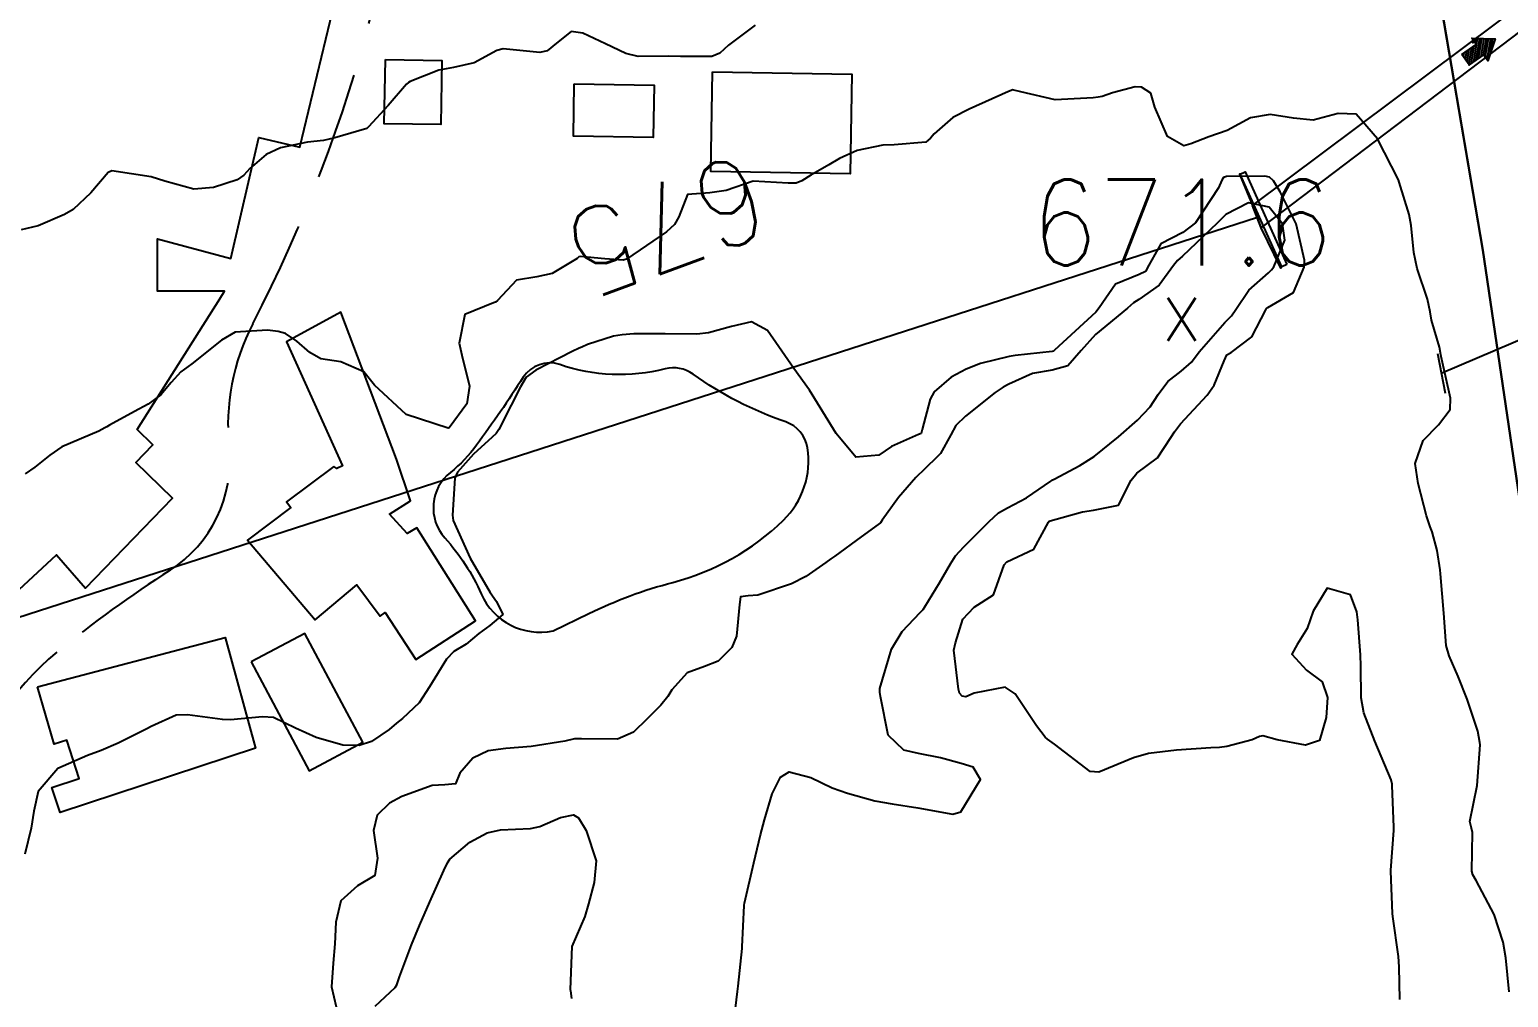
# Model space of a CAD drawing. Header units: metres. Extents: x 298520 to 308411, y 7433745 to 7450750.
# Drawn here: x 300512.4 to 300581.1, y 7444678.5 to 7444723.5 of the extents above; entities that cross this region are included whole.
import ezdxf
from ezdxf.enums import TextEntityAlignment as Align

# ---------------------------------------------------------------- set-up
doc = ezdxf.new("R2010")
doc.units = ezdxf.units.M
doc.header["$LTSCALE"] = 10
for name, pattern in [('CONTINUO', [0]), ('DASHED', [0.75, 0.5, -0.25]), ('TRACEJADO', [8.7, 8, -0.7])]:
    doc.linetypes.add(name, pattern=pattern)
doc.layers.get('0').update_dxf_attribs({"color": 45})
for name, color, linetype in [('Cotas', 45, 'Continuous'), ('Curvas de Nivel 1m', 11, 'Continuous'), ('Curvas de Nivel 5m', 15, 'Continuous'), ('Edificações', 30, 'Continuous'), ('Eixo_Estaqueamento', 45, 'CONTINUO'), ('GALERIA', 45, 'Continuous'), ('Hidrografia', 140, 'Continuous'), ('Linha Férrea', 251, 'TRACKS'), ('Pontos Cotados', 45, 'Continuous'), ('Pórtico', 62, 'Continuous'), ('TEXTO', 45, 'Continuous'), ('Vias Secundárias', 230, 'DASHED')]:
    doc.layers.add(name, color=color, linetype=linetype)
doc.styles.add('SIMPLEX', font='simplex', dxfattribs={"height": 0.2})
doc.styles.get("Standard").update_dxf_attribs({"font": 'simplex.shx'})
doc.styles.add('Style-STANDARD', font='STANDARD.shx')
doc.linetypes.add('TRACKS', pattern='A,0.15,[130,ltypeshp.shx,S=0.25,R=0,X=0,Y=0],0.15', length=0.3)

# ---------------------------------------------------------------- blocks, each defined once
blk = doc.blocks.new('ELVTXT_35')
at = {"layer": 'Pontos Cotados', "linetype": 'Continuous', "style": 'Style-STANDARD'}
for s, height, p in [('671.6', 4, (0, 4)), ('x', 3, (0, 0))]:
    blk.add_text(s, height=height, dxfattribs=at).set_placement(p, align=Align.MIDDLE_CENTER)
blk = doc.blocks.new('SIMB_PONTO')
at = {"color": 0}
blk.add_point((0, 0), dxfattribs=at)
for tag in ['desc:', 'cota:', 'pto:']:
    blk.add_attdef(tag, (0, 0), '', height=1)

msp = doc.modelspace()

# ---------------------------------------------------------------- hatches: boundary and pattern name
at = {"layer": 'TEXTO'}
msp.add_hatch(color=256, dxfattribs=at).paths.add_polyline_path([(300578.957, 7444722.351), (300579.619, 7444722.821), (300579.421, 7444723.101), (300580.498, 7444723.08), (300580.16, 7444722.057), (300579.961, 7444722.338), (300579.299, 7444721.869)])

# ---------------------------------------------------------------- linework, layer by layer
at = {"layer": 'Curvas de Nivel 1m', "flags": 128}
for points, elevation in [([(300546.092, 7444723.719), (300544.86, 7444722.782), (300544.446, 7444722.418), (300544.075, 7444722.256), (300542.622, 7444722.257), (300542.075, 7444722.268), (300540.649, 7444722.257), (300540.076, 7444722.402), (300539.133, 7444722.849), (300538.088, 7444723.333), (300537.543, 7444723.411), (300536.865, 7444722.872), (300536.43, 7444722.524), (300536.076, 7444722.445), (300534.377, 7444722.607), (300534.077, 7444722.538), (300533.035, 7444721.954), (300532.065, 7444721.742), (300531.38, 7444721.623), (300530.055, 7444721.092), (300529.972, 7444721.043), (300529.89, 7444720.962), (300529.032, 7444719.981), (300528.113, 7444718.979), (300528.073, 7444718.939), (300528.032, 7444718.911), (300526.546, 7444718.474), (300526.026, 7444718.356), (300525.282, 7444718.268), (300524.023, 7444718.013), (300523.351, 7444717.705), (300522.601, 7444717.044), (300522.317, 7444716.738), (300522.005, 7444716.525), (300520.905, 7444716.161), (300519.998, 7444716.082), (300518.643, 7444716.453), (300518.006, 7444716.653), (300516.188, 7444716.94), (300516.009, 7444716.856), (300515.208, 7444715.919), (300514.379, 7444715.144), (300513.981, 7444714.909), (300512.752, 7444714.385), (300511.973, 7444714.198)], 676), ([(300576.067, 7444678.405), (300576.047, 7444679.926), (300576.006, 7444680.406), (300575.748, 7444682.261), (300575.732, 7444682.409), (300575.656, 7444684.376), (300575.658, 7444684.41), (300575.789, 7444686.261), (300575.792, 7444686.409), (300575.72, 7444688.361), (300575.716, 7444688.41), (300575.675, 7444688.621), (300574.902, 7444690.418), (300574.403, 7444691.732), (300574.269, 7444692.425), (300574.259, 7444693.904), (300574.243, 7444694.425), (300574.123, 7444696.063), (300574.07, 7444696.427), (300573.775, 7444697.227), (300572.689, 7444697.536), (300572.036, 7444696.456), (300571.755, 7444695.648), (300571.3, 7444694.912), (300571.051, 7444694.467), (300571.735, 7444693.712), (300572.459, 7444693.178), (300572.704, 7444692.445), (300572.641, 7444691.514), (300572.334, 7444690.45), (300571.691, 7444690.226), (300570.363, 7444690.473), (300569.696, 7444690.665), (300569.544, 7444690.633), (300569.197, 7444690.485), (300568.025, 7444690.161), (300567.689, 7444690.12), (300567.282, 7444690.099), (300565.688, 7444689.992), (300564.387, 7444689.842), (300563.684, 7444689.635), (300562.072, 7444688.97), (300561.677, 7444689.005), (300560.013, 7444690.274), (300559.692, 7444690.512), (300559.576, 7444690.601), (300559.175, 7444691.131), (300558.188, 7444692.615), (300557.726, 7444692.922), (300556.284, 7444692.642), (300555.888, 7444692.48), (300555.721, 7444692.504), (300555.592, 7444692.651), (300555.545, 7444692.832), (300555.331, 7444694.654), (300555.409, 7444694.993), (300555.757, 7444696.094), (300556.277, 7444696.642), (300557.184, 7444697.217), (300557.676, 7444698.622), (300557.794, 7444698.752), (300559.06, 7444699.348), (300559.73, 7444700.601), (300559.77, 7444700.644), (300559.814, 7444700.662), (300561.322, 7444701.083), (300561.822, 7444701.157), (300562.997, 7444701.391), (300563.572, 7444702.554), (300563.846, 7444702.884), (300564.795, 7444703.599), (300565.427, 7444704.534), (300565.593, 7444704.806), (300565.869, 7444705.168), (300567.109, 7444706.512), (300567.43, 7444706.966), (300567.907, 7444708.109), (300568.024, 7444708.386), (300568.222, 7444708.497), (300569.193, 7444709.215), (300569.845, 7444710.481), (300569.875, 7444710.539), (300569.934, 7444710.576), (300571.129, 7444711.284), (300571.627, 7444712.463), (300571.642, 7444712.787), (300571.253, 7444714.467), (300570.511, 7444715.961), (300570.199, 7444716.478), (300570.005, 7444716.645), (300569.797, 7444716.691), (300568.006, 7444716.678), (300567.871, 7444716.636), (300567.794, 7444716.503), (300567.638, 7444716.144), (300566.57, 7444714.521), (300565.978, 7444714.067), (300564.965, 7444713.548), (300564.406, 7444712.546), (300564.241, 7444712.265), (300563.956, 7444712.116), (300562.844, 7444711.666), (300562.091, 7444710.568), (300561.931, 7444710.37), (300560.012, 7444708.599), (300559.96, 7444708.551), (300559.912, 7444708.539), (300558.179, 7444708.347), (300557.908, 7444708.304), (300556.568, 7444707.975), (300555.899, 7444707.717), (300555.203, 7444707.347), (300554.412, 7444706.665), (300554.228, 7444706.318), (300553.865, 7444704.907), (300553.814, 7444704.72), (300553.682, 7444704.672), (300552.428, 7444704.114), (300551.853, 7444703.713), (300550.776, 7444703.63), (300549.863, 7444704.72), (300548.623, 7444706.733), (300547.898, 7444707.751), (300547.194, 7444708.751), (300546.67, 7444709.508), (300545.924, 7444709.914), (300545.001, 7444709.701), (300543.919, 7444709.402), (300543.376, 7444709.338), (300541.918, 7444709.354), (300540.446, 7444709.36), (300539.918, 7444709.318), (300539.508, 7444709.253), (300538.301, 7444708.856), (300538.029, 7444708.742), (300537.911, 7444708.693), (300537.582, 7444708.537), (300535.901, 7444707.669), (300535.451, 7444707.341), (300535.176, 7444706.897), (300534.744, 7444706.037), (300534.179, 7444704.907), (300534.051, 7444704.718), (300533.859, 7444704.559), (300533.006, 7444703.764), (300532.258, 7444702.926), (300532.124, 7444702.642), (300532.015, 7444700.928), (300532.055, 7444700.683), (300532.838, 7444698.92), (300533.777, 7444697.328), (300534.061, 7444696.907), (300534.367, 7444696.301), (300533.756, 7444695.795), (300533.249, 7444695.417), (300532.657, 7444694.921), (300532.085, 7444694.581), (300531.736, 7444694.234), (300530.955, 7444692.942), (300530.466, 7444692.195), (300529.701, 7444691.473), (300529.413, 7444691.247), (300529.08, 7444690.966), (300528.255, 7444690.406), (300527.685, 7444690.207), (300526.917, 7444690.223), (300525.689, 7444690.593), (300524.715, 7444691.02), (300523.7, 7444691.518), (300523.183, 7444691.553), (300521.698, 7444691.411), (300521.326, 7444691.428), (300519.701, 7444691.643), (300519.166, 7444691.621), (300518.005, 7444691.097), (300517.803, 7444690.987), (300517.691, 7444690.934), (300516.479, 7444690.324), (300515.686, 7444689.981), (300515.055, 7444689.756), (300513.673, 7444689.15), (300512.753, 7444688.068), (300512.55, 7444687.161), (300512.431, 7444686.372), (300512.139, 7444685.165)], 674), ([(300545.09, 7444677.222), (300545.277, 7444678.773), (300545.306, 7444679.022), (300545.487, 7444680.771), (300545.496, 7444680.849), (300545.584, 7444682.77), (300545.586, 7444682.787), (300545.604, 7444682.887), (300546.03, 7444684.764), (300546.343, 7444686.058), (300546.524, 7444686.757), (300546.887, 7444687.974), (300547.27, 7444688.746), (300547.675, 7444688.997), (300548.682, 7444688.73), (300549.668, 7444688.244), (300550.383, 7444687.995), (300551.662, 7444687.649), (300552.472, 7444687.499), (300553.659, 7444687.317), (300555.293, 7444687.017), (300555.658, 7444687.123), (300556.571, 7444688.637), (300556.237, 7444689.2), (300555.68, 7444689.385), (300554.705, 7444689.638), (300553.685, 7444689.836), (300553.001, 7444689.995), (300552.272, 7444690.691), (300551.926, 7444692.49), (300551.891, 7444692.697), (300551.891, 7444692.864), (300552.435, 7444694.69), (300552.924, 7444695.514), (300553.769, 7444696.392), (300553.905, 7444696.535), (300553.99, 7444696.668), (300554.663, 7444697.778), (300555.17, 7444698.656), (300555.413, 7444699.037), (300555.801, 7444699.453), (300556.968, 7444700.633), (300557.409, 7444701.036), (300557.823, 7444701.262), (300558.704, 7444701.737), (300559.842, 7444702.511), (300559.896, 7444702.546), (300560.002, 7444702.598), (300561.194, 7444703.242), (300561.854, 7444703.657), (300562.997, 7444704.563), (300563.871, 7444705.337), (300564.461, 7444705.961), (300564.84, 7444706.54), (300565.284, 7444707.144), (300565.899, 7444707.623), (300566.384, 7444708.044), (300566.736, 7444708.518), (300567.927, 7444709.884), (300568.236, 7444710.191), (300568.444, 7444710.495), (300569.052, 7444711.383), (300569.959, 7444712.202), (300570.107, 7444712.333), (300570.205, 7444712.478), (300570.726, 7444713.722), (300570.617, 7444714.474), (300569.991, 7444715.244), (300569.031, 7444715.451), (300567.987, 7444714.907), (300567.579, 7444714.506), (300565.967, 7444712.971), (300565.727, 7444712.77), (300565.551, 7444712.534), (300564.873, 7444711.617), (300563.939, 7444710.955), (300563.689, 7444710.8), (300563.402, 7444710.555), (300561.92, 7444709.323), (300561.249, 7444708.587), (300560.629, 7444707.866), (300559.899, 7444707.674), (300558.987, 7444707.519), (300557.889, 7444707.025), (300557.628, 7444706.883), (300557.257, 7444706.629), (300555.872, 7444705.533), (300555.424, 7444705.098), (300555.2, 7444704.657), (300554.72, 7444703.796), (300553.846, 7444702.937), (300553.698, 7444702.818), (300553.56, 7444702.673), (300552.763, 7444701.747), (300551.998, 7444700.688), (300551.924, 7444700.576), (300551.811, 7444700.489), (300551.022, 7444699.919), (300549.796, 7444699.012), (300549.618, 7444698.899), (300549.387, 7444698.724), (300548.454, 7444698.066), (300547.783, 7444697.733), (300546.226, 7444697.212), (300545.777, 7444697.178), (300545.415, 7444697.135), (300545.37, 7444696.774), (300545.234, 7444695.292), (300545.017, 7444694.777), (300544.381, 7444694.139), (300543.734, 7444693.883), (300542.94, 7444693.589), (300542.213, 7444692.805), (300542.027, 7444692.499), (300541.712, 7444692.087), (300541.075, 7444691.447), (300540.438, 7444690.829), (300539.69, 7444690.508), (300538.017, 7444690.529), (300537.69, 7444690.521), (300537.241, 7444690.42), (300535.686, 7444690.161), (300534.507, 7444690.08), (300533.683, 7444689.964), (300532.964, 7444689.633), (300532.37, 7444688.923), (300532.158, 7444688.435), (300531.668, 7444688.391), (300531.079, 7444688.35), (300529.662, 7444687.84), (300529.092, 7444687.532), (300528.517, 7444686.971), (300528.349, 7444686.266), (300528.529, 7444684.971), (300528.416, 7444684.171), (300527.61, 7444683.694), (300526.823, 7444682.992), (300526.603, 7444682.005), (300526.557, 7444680.995), (300526.471, 7444680.094), (300526.397, 7444678.997), (300526.614, 7444678.064)], 673), ([(300528.424, 7444678.091), (300529.359, 7444678.962), (300529.437, 7444679.079), (300529.56, 7444679.463), (300530.113, 7444680.952), (300530.488, 7444681.842), (300530.963, 7444682.94), (300531.618, 7444684.403), (300531.789, 7444684.761), (300531.905, 7444684.927), (300532.827, 7444685.726), (300533.641, 7444686.146), (300534.261, 7444686.286), (300535.645, 7444686.354), (300536.089, 7444686.441), (300537.039, 7444686.869), (300537.654, 7444686.993), (300537.888, 7444686.858), (300538.232, 7444686.267), (300538.702, 7444684.849), (300538.616, 7444683.847), (300538.353, 7444682.852), (300538.18, 7444682.269), (300537.573, 7444680.86), (300537.5, 7444678.861), (300537.501, 7444678.809), (300537.549, 7444678.448)], 673)]:
    msp.add_lwpolyline(points, dxfattribs=dict(at, elevation=elevation))
at = {"layer": 'Curvas de Nivel 5m', "elevation": 675, "flags": 128}
msp.add_lwpolyline([(300581.149, 7444678.752), (300580.994, 7444680.346), (300580.868, 7444681.063), (300580.463, 7444682.351), (300579.619, 7444683.936), (300579.462, 7444684.203), (300579.417, 7444684.363), (300579.446, 7444686.168), (300579.409, 7444686.364), (300579.33, 7444686.682), (300579.673, 7444688.36), (300579.802, 7444690.249), (300579.795, 7444690.359), (300579.701, 7444690.887), (300579.197, 7444692.368), (300578.788, 7444693.428), (300578.357, 7444694.381), (300578.23, 7444694.865), (300578.113, 7444696.376), (300577.967, 7444698.202), (300577.944, 7444698.378), (300577.802, 7444699.283), (300577.578, 7444700.151), (300577.485, 7444700.385), (300577.314, 7444700.894), (300576.923, 7444702.394), (300576.791, 7444703.334), (300577.152, 7444704.391), (300577.87, 7444705.134), (300578.408, 7444705.845), (300578.434, 7444706.374), (300577.987, 7444708.305), (300577.97, 7444708.379), (300577.917, 7444708.745), (300577.541, 7444709.998), (300577.478, 7444710.387), (300577.357, 7444710.974), (300576.875, 7444712.396), (300576.716, 7444713.145), (300576.601, 7444714.401), (300576.498, 7444714.912), (300576.043, 7444716.409), (300576.004, 7444716.515), (300575.033, 7444718.42), (300574.044, 7444719.573), (300573.21, 7444719.608), (300572.041, 7444719.297), (300571.13, 7444719.382), (300570.044, 7444719.56), (300569.134, 7444719.397), (300568.036, 7444718.817), (300567.195, 7444718.513), (300566.353, 7444718.2), (300566.027, 7444718.105), (300565.261, 7444718.538), (300564.684, 7444719.907), (300564.489, 7444720.546), (300564.057, 7444720.824), (300563.764, 7444720.846), (300562.712, 7444720.563), (300562.225, 7444720.394), (300562.051, 7444720.37), (300561.817, 7444720.34), (300560.049, 7444720.241), (300558.445, 7444720.616), (300558.054, 7444720.701), (300557.992, 7444720.682), (300557.882, 7444720.623), (300556.045, 7444719.812), (300555.282, 7444719.417), (300554.421, 7444718.666), (300554.243, 7444718.455), (300554.027, 7444718.277), (300552.564, 7444718.146), (300552.025, 7444718.132), (300550.841, 7444717.887), (300550.015, 7444717.514), (300549.515, 7444717.221), (300548.676, 7444716.733), (300548.26, 7444716.478), (300547.999, 7444716.371), (300547.626, 7444716.372), (300546, 7444716.451), (300544.747, 7444716.031), (300543.994, 7444715.921), (300542.955, 7444715.839), (300542.541, 7444714.804), (300542.344, 7444714.441), (300541.976, 7444714.105), (300540.114, 7444712.838), (300540.003, 7444712.799), (300539.962, 7444712.79), (300539.11, 7444712.849), (300537.964, 7444712.961), (300537.893, 7444712.932), (300537.811, 7444712.862), (300536.66, 7444712.165), (300535.95, 7444712.009), (300534.996, 7444711.851), (300534.111, 7444710.908), (300534.017, 7444710.824), (300533.932, 7444710.798), (300532.593, 7444710.256), (300532.336, 7444708.926), (300532.463, 7444708.369), (300532.819, 7444706.921), (300532.692, 7444706.111), (300531.864, 7444704.986), (300531.827, 7444704.967), (300529.873, 7444705.609), (300528.391, 7444706.975), (300527.899, 7444707.593), (300526.832, 7444708.062), (300525.905, 7444708.194), (300525.395, 7444708.495), (300524.782, 7444709.017), (300524.26, 7444709.368), (300523.917, 7444709.464), (300523.425, 7444709.527), (300521.917, 7444709.441), (300521.287, 7444709.059), (300519.902, 7444707.959), (300519.394, 7444707.589), (300518.944, 7444707.089), (300518.455, 7444706.523), (300517.878, 7444706.084), (300517.229, 7444705.75), (300516.079, 7444705.118), (300515.945, 7444705.037), (300515.862, 7444704.986), (300515.574, 7444704.838), (300513.852, 7444704.104), (300513.292, 7444703.713), (300512.608, 7444703.162), (300512.155, 7444702.85)], dxfattribs=at)
at = {"layer": 'Edificações'}
msp.add_lwpolyline([(300508.808, 7444694.639), (300513.608, 7444699.083), (300514.965, 7444697.529), (300519.007, 7444701.722), (300517.291, 7444703.376), (300518.089, 7444704.203), (300517.363, 7444704.902), (300521.206, 7444710.988), (300521.425, 7444711.335), (300518.302, 7444711.341), (300518.307, 7444713.772), (300521.716, 7444712.869), (300523.01, 7444718.482), (300524.927, 7444718.04), (300526.744, 7444725.596)], dxfattribs=at)
for points in [[(300528.899, 7444722.117), (300531.525, 7444722.073), (300531.475, 7444719.086), (300528.848, 7444719.13)], [(300537.685, 7444720.989), (300541.397, 7444720.926), (300541.355, 7444718.487), (300537.644, 7444718.55)], [(300544.113, 7444721.541), (300550.596, 7444721.431), (300550.518, 7444716.796), (300544.034, 7444716.906)], [(300526.498, 7444703.186), (300524.311, 7444701.545), (300524.51, 7444701.279), (300522.494, 7444699.757), (300525.638, 7444696.051), (300527.566, 7444697.686), (300528.653, 7444696.231), (300528.885, 7444696.404), (300530.314, 7444694.211), (300533.088, 7444696.018), (300530.356, 7444700.344), (300529.916, 7444700.066), (300529.099, 7444700.971), (300530.067, 7444701.599), (300529.419, 7444703.528), (300526.822, 7444710.361), (300524.306, 7444708.987), (300526.905, 7444703.216), (300526.637, 7444703.095)], [(300522.66, 7444694.101), (300525.353, 7444689.036), (300527.85, 7444690.364), (300525.156, 7444695.429)], [(300512.73, 7444692.944), (300521.452, 7444695.232), (300522.864, 7444690.087), (300513.778, 7444687.105), (300513.397, 7444688.264), (300514.669, 7444688.681), (300514.082, 7444690.469), (300513.496, 7444690.277)]]:
    msp.add_lwpolyline(points, close=True, dxfattribs=at)
at = {"layer": 'Eixo_Estaqueamento'}
msp.add_lwpolyline([(300563.223, 7444789.714), (300567.968, 7444771.617), (300571.951, 7444755.507), (300573.261, 7444749.503), (300574.607, 7444742.839), (300577.016, 7444730.379), (300579.93, 7444713.25), (300581.913, 7444699.787)], dxfattribs=at)
at = {"layer": 'GALERIA', "linetype": 'TRACEJADO', "flags": 128}
for points in [[(300569.226, 7444715.328), (300589.894, 7444730.807)], [(300569.63, 7444714.282), (300590.393, 7444730.042)]]:
    msp.add_lwpolyline(points, dxfattribs=at)
at = {"layer": 'GALERIA', "linetype": 'CONTINUO'}
for points in [[(300568.642, 7444716.786, 674.051), (300568.618, 7444716.776, 673.436), (300569.226, 7444715.328, 671.545)], [(300569.63, 7444714.282, 671.608), (300569.597, 7444714.386, 672.526), (300569.419, 7444714.855, 673.153), (300569.243, 7444715.294, 672.5), (300569.226, 7444715.328, 671.545)], [(300569.63, 7444714.282, 671.608), (300569.226, 7444715.328, 671.545)], [(300570.588, 7444712.474, 674.045), (300570.542, 7444712.408, 673.431), (300569.63, 7444714.282, 671.608)]]:
    msp.add_polyline3d(points, dxfattribs=at)
msp.add_polyline3d([(300570.823, 7444712.58, 674.008), (300570.588, 7444712.474, 674.045), (300568.642, 7444716.786, 674.051), (300568.878, 7444716.893, 674.051)], close=True, dxfattribs=at)
at = {"layer": 'Hidrografia'}
msp.add_lwpolyline([(300536.699, 7444695.543), (300538.356, 7444696.351, -0.049582), (300542.268, 7444697.8, 0.128985), (300547.406, 7444700.689, 0.244973), (300548.529, 7444704.062, 0.276912), (300547.522, 7444705.26, -0.072558), (300543.206, 7444707.486, 0.220884), (300541.907, 7444707.73, -0.145426), (300537.011, 7444707.927, 0.344962), (300535.312, 7444707.336, -0.015873), (300533.14, 7444704.18, -0.066052), (300531.922, 7444702.915, 0.431448), (300531.666, 7444699.873, -0.078093), (300533.359, 7444697.261, 0.351838)], format="xyb", close=True, dxfattribs=at)
at = {"layer": 'Linha Férrea', "flags": 128}
msp.add_lwpolyline([(307827.162, 7434249.95), (307821.558, 7434258.806), (307819.524, 7434262.43), (307816.304, 7434268.219), (307813.681, 7434272.301), (307811.637, 7434275.461), (307798.221, 7434296.136), (307773.738, 7434334.032), (307761.734, 7434352.011), (307752.472, 7434367.888), (307735.134, 7434393.38), (307710.738, 7434431.015), (307694.807, 7434455.28), (307677.699, 7434482.208), (307665.381, 7434501.663), (307643.884, 7434534.842), (307627.559, 7434562.543), (307613.51, 7434586.874), (307596.955, 7434617.47), (307576.402, 7434659.978), (307564.169, 7434687.319), (307541.059, 7434734.946), (307530.172, 7434758.545), (307516.917, 7434785.92), (307501.763, 7434817.247), (307481.679, 7434859.302), (307459.201, 7434904.199), (307442.79, 7434936.268), (307425.275, 7434968.915), (307411.694, 7434992.242), (307402.565, 7435007.679), (307388.848, 7435028.501), (307366.947, 7435058.298), (307352.497, 7435076.75), (307335.708, 7435095.815), (307323.737, 7435108.404), (307304.876, 7435127.211), (307280.641, 7435149.596), (307260.895, 7435166.247), (307239.502, 7435183.006), (307222.59, 7435195.397), (307206.912, 7435206.431), (307191.542, 7435216.923), (307180.978, 7435223.581), (307147.083, 7435245.035), (307110.179, 7435267.866), (307071.327, 7435292.081), (307013.035, 7435328.917), (306934.22, 7435378.293), (306890.853, 7435406.012), (306860.761, 7435425.266), (306830.445, 7435444.172), (306783.165, 7435474.002), (306743.292, 7435499.125), (306730.646, 7435506.804), (306700.006, 7435524.558), (306649.968, 7435556.158), (306620.536, 7435574.685), (306585.884, 7435596.365), (306549.21, 7435619.443), (306511.464, 7435642.992), (306481.3, 7435662.066), (306449.914, 7435681.79), (306417.31, 7435702.158), (306386.499, 7435720.658), (306359.57, 7435735.78), (306332.265, 7435749.95), (306295.736, 7435767.254), (306254.914, 7435784.832), (306234.551, 7435793.029), (306198.8, 7435806.042), (306177.427, 7435813.736), (306139.201, 7435826.142), (306101.034, 7435838.043), (306051.969, 7435853.031), (306008.186, 7435866.647), (306003.579, 7435868.042), (305974.115, 7435878.736), (305939.654, 7435889.448), (305902.227, 7435900.737), (305881.18, 7435906.223), (305868.578, 7435910.192), (305845.541, 7435919.118), (305815.171, 7435933.297), (305786.711, 7435949.033), (305760.876, 7435966.424), (305735.18, 7435986.894), (305723.755, 7435997.052), (305696.097, 7436025.188), (305678.2, 7436047.897), (305661.02, 7436071.863), (305645.017, 7436096.315), (305622.371, 7436129.703), (305596.142, 7436168.749), (305576.091, 7436198.746), (305559.429, 7436223.15), (305539.44, 7436252.716), (305521.42, 7436279.841), (305512.691, 7436292.824), (305499.486, 7436312.983), (305480.027, 7436341.606), (305460.301, 7436370.83), (305441.558, 7436398.43), (305421.25, 7436428.242), (305402.577, 7436456.088), (305384.092, 7436483.75), (305369.125, 7436505.554), (305351.225, 7436532.173), (305338.344, 7436551.44), (305322.726, 7436574.869), (305306.914, 7436598.296), (305293.244, 7436619.058), (305277.818, 7436644.307), (305263.888, 7436668.981), (305254.713, 7436687.725), (305243.781, 7436710.837), (305233.952, 7436734.393), (305225.106, 7436755.865), (305215.533, 7436780.472), (305201.607, 7436815.682), (305193.173, 7436837.83), (305177.384, 7436877.752), (305166.792, 7436904.686), (305153.942, 7436937.689), (305141.501, 7436969.136), (305130.697, 7436996.497), (305122.016, 7437018.504), (305113.061, 7437043.102), (305101.513, 7437072.011), (305093.245, 7437092.935), (305082.037, 7437121.364), (305073.353, 7437143.916), (305060.568, 7437176.453), (305050.18, 7437206.397), (305043.414, 7437227.867), (305037.467, 7437248.165), (305034.526, 7437261.706), (305031.724, 7437274.104), (305028.718, 7437297.869), (305025.03, 7437326.573), (305023.117, 7437358.555), (305023.119, 7437387.114), (305024.829, 7437414.867), (305027.312, 7437439.505), (305027.407, 7437441.256), (305030.711, 7437462.666), (305036.039, 7437488.902), (305042.465, 7437516.919), (305048.776, 7437544.538), (305055.475, 7437572.1), (305062.866, 7437603.389), (305069.498, 7437630.688), (305077.032, 7437662.821), (305085.46, 7437698.138), (305091.819, 7437727.643), (305097.21, 7437749.95), (305103.918, 7437777.268), (305111.101, 7437807.1), (305121.202, 7437849.915), (305125.406, 7437866.973), (305130.992, 7437888.732), (305137.356, 7437914.575), (305143.477, 7437941.139), (305150.277, 7437969.227), (305155.626, 7437993.858), (305160.498, 7438017.389), (305165.529, 7438047.968), (305167.399, 7438065.921), (305168.452, 7438080.499), (305168.697, 7438098.822), (305168.499, 7438111.609), (305167.442, 7438129.409), (305165.734, 7438144.803), (305163.051, 7438159.253), (305157.36, 7438183.653), (305149.712, 7438209.61), (305142.146, 7438230.516), (305132.877, 7438252.552), (305120.435, 7438277.838), (305109.119, 7438297.22), (305107.007, 7438300.233), (305099.258, 7438311.382), (305091.426, 7438322.415), (305083.384, 7438332.797), (305079.569, 7438337.519), (305074.8, 7438344.056), (305056.823, 7438367.077), (305041.935, 7438386.352), (305023.225, 7438411.978), (305005.975, 7438436.561), (304993.284, 7438456.495), (304983.121, 7438473.171), (304969.538, 7438498.699), (304959.938, 7438517.087), (304947.328, 7438543.432), (304933.09, 7438572.791), (304924.306, 7438590.948), (304918.204, 7438604.464), (304911.783, 7438619.158), (304905.926, 7438632.437), (304900.315, 7438648.46), (304895.834, 7438661.886), (304892.174, 7438674.496), (304887.946, 7438691.238), (304884.694, 7438706.937), (304881.848, 7438723.698), (304879.326, 7438740.134), (304878.187, 7438758.916), (304877.537, 7438778.358), (304877.211, 7438799.094), (304877.455, 7438830.881), (304877.861, 7438863.017), (304878.268, 7438892.702), (304878.595, 7438920.109), (304878.677, 7438952.239), (304877.945, 7438980.303), (304876.318, 7439009.018), (304874.936, 7439022.788), (304873.229, 7439037.841), (304870.14, 7439056.141), (304864.855, 7439082.077), (304859.079, 7439105.013), (304850.377, 7439133.889), (304843.057, 7439154.06), (304836.382, 7439171.237), (304828.249, 7439190.114), (304817.674, 7439211.83), (304806.69, 7439232.736), (304796.364, 7439250.871), (304785.222, 7439269.009), (304772.779, 7439289.097), (304755.7, 7439316.738), (304736.912, 7439345.938), (304718.848, 7439374.335), (304700.222, 7439403.624), (304676.465, 7439440.714), (304659.061, 7439468.061), (304641.493, 7439495.549), (304629.289, 7439514.996), (304612.29, 7439541.915), (304598.786, 7439563.312), (304583.088, 7439588.524), (304568.608, 7439611.383), (304554.371, 7439633.59), (304540.465, 7439656.114), (304527.858, 7439675.88), (304515.488, 7439695.965), (304501.015, 7439718.74), (304492.557, 7439732.179), (304481.09, 7439749.95), (304464.698, 7439773.555), (304458.701, 7439781.55), (304447.468, 7439795.482), (304430.85, 7439814.016), (304417.942, 7439826.867), (304407.625, 7439836.385), (304393.358, 7439848.486), (304380.404, 7439858.342), (304362.661, 7439870.737), (304347.086, 7439880.296), (304333.248, 7439887.82), (304320.73, 7439894.061), (304304.927, 7439900.989), (304286.443, 7439908.157), (304266.642, 7439915.416), (304246.691, 7439922.501), (304225.186, 7439929.977), (304198.999, 7439939.195), (304168.468, 7439950.001), (304152.888, 7439955.629), (304135.919, 7439962.486), (304121.351, 7439968.798), (304105.783, 7439976.385), (304088.736, 7439985.334), (304071.183, 7439995.831), (304051.503, 7440008.737), (304042.509, 7440015.334), (304023.022, 7440030.473), (304002.682, 7440048.64), (303992.184, 7440058.522), (303980.444, 7440070.491), (303965.024, 7440086.226), (303949.368, 7440102.496), (303932.051, 7440120.671), (303917.21, 7440136.166), (303903.071, 7440150.772), (303879.085, 7440174.998), (303863.629, 7440189.711), (303849.061, 7440203.116), (303838.551, 7440211.886), (303825.964, 7440222.577), (303811.471, 7440233.814), (303798.026, 7440243.583), (303789.167, 7440249.782, 0.048699), (303782.733, 7440254.326, -0.013971), (303778.977, 7440256.716, 0.011385), (303767.539, 7440264.078, 0.000455), (303759.243, 7440269.144, 0.004014), (303749.319, 7440275.082, 0.008965), (303739.521, 7440280.605), (303729.166, 7440286.199), (303717.711, 7440292.151), (303693.717, 7440304.367), (303679.104, 7440311.896), (303660.942, 7440321.331), (303642.972, 7440330.918), (303636.468, 7440334.548), (303624.836, 7440341.295), (303611.994, 7440348.943), (303603.079, 7440354.598), (303596.281, 7440359.102), (303587.51, 7440365.427), (303578.605, 7440372.221), (303569.48, 7440379.633), (303558.633, 7440389.129), (303549.894, 7440397.253), (303541.539, 7440405.465), (303534.882, 7440412.293), (303523.465, 7440424.473), (303512.292, 7440437.463), (303502.617, 7440449.258), (303497.008, 7440456.501), (303488.044, 7440468.694), (303481.424, 7440477.682), (303475.375, 7440486.349), (303465.786, 7440500.535), (303456.113, 7440515.599), (303445.613, 7440532.252), (303432.87, 7440552.628), (303423.186, 7440568.064, -0.000757), (303417.987, 7440576.145, 0.007668), (303411.654, 7440585.694), (303403.602, 7440597.441), (303394.768, 7440609.244), (303388.857, 7440616.919), (303381.264, 7440625.91), (303374.43, 7440633.824), (303364.889, 7440644.089), (303358.774, 7440650.239), (303349.646, 7440658.739), (303339.722, 7440667.523), (303332.656, 7440673.464), (303326.724, 7440678.049, -0.018136), (303320.919, 7440682.537, 0.027105), (303312.535, 7440688.782, -0.001525), (303306.785, 7440692.624), (303296.835, 7440699.316), (303291.583, 7440702.647), (303280.845, 7440709.238, 0.008003), (303271.247, 7440714.648, 0.013057), (303255.936, 7440722.447, -0.001991), (303248.373, 7440726.091, 0.012147), (303243.6, 7440728.272, -0.002135), (303237.368, 7440730.971), (303223.7, 7440736.96), (303210.103, 7440742.741), (303193.904, 7440749.566), (303189.82, 7440751.298), (303177.394, 7440756.464), (303158.988, 7440764.273), (303141.646, 7440771.615), (303117.098, 7440781.981), (303101.554, 7440788.524), (303093.446, 7440792.234), (303076.052, 7440800.18), (303054.932, 7440810.372), (303040.156, 7440817.979), (303025.349, 7440825.886), (303013.344, 7440832.756), (303004.06, 7440838.538), (302994.271, 7440845.093), (302982.623, 7440853.413), (302969.58, 7440863.652), (302962.58, 7440869.547), (302953.339, 7440877.801), (302943.024, 7440887.539), (302938.586, 7440892.147), (302933.331, 7440897.537), (302924.321, 7440907.75), (302915.904, 7440917.945), (302907.517, 7440928.751), (302899.78, 7440938.97), (302892.734, 7440949.154), (302888.762, 7440955.109), (302884.574, 7440961.747), (302879.485, 7440969.887), (302873.287, 7440980.614), (302867.777, 7440990.898), (302859.79, 7441006.768), (302851.229, 7441025.298), (302846.823, 7441035.61), (302841.669, 7441047.987), (302837.148, 7441059.318), (302829.38, 7441078.789), (302825.24, 7441088.834), (302821.857, 7441097.357), (302816.249, 7441111.473), (302810.672, 7441125.205), (302804.678, 7441140.046), (302799.05, 7441153.537), (302792.202, 7441169.326), (302786.803, 7441181.368), (302782.699, 7441189.728), (302780.991, 7441193.272, -0.024435), (302778.706, 7441197.526, 0.018839), (302775.042, 7441204.531), (302769.048, 7441215.01), (302764.16, 7441223.098), (302758.012, 7441232.567), (302751.033, 7441242.929), (302746.425, 7441249.467, 0.01417), (302742.29, 7441255.115, -0.010578), (302734.95, 7441264.491, 0.026045), (302726.645, 7441274.447), (302714.77, 7441287.265), (302702.588, 7441299.413), (302690.064, 7441310.886), (302682.561, 7441317.234), (302675.22, 7441323.247), (302666.869, 7441329.42, 0.027574), (302658.671, 7441335.283, -0.011091), (302655.152, 7441337.629, 0.01172), (302645.719, 7441343.898, 0.006642), (302635.246, 7441350.318, 0.010482), (302620.241, 7441358.823, 0.013683), (302599.223, 7441369.429, 0.008553), (302586.726, 7441375.052, 0.011788), (302575.046, 7441379.747, 0.002778), (302570.558, 7441381.4), (302560.876, 7441384.907), (302551.005, 7441388.04), (302546.217, 7441389.527, -0.019135), (302544.903, 7441389.88, 0.019296), (302522.937, 7441395.786, 0.000461), (302511.662, 7441398.344, 0.010049), (302501.513, 7441400.424), (302492.392, 7441402.102), (302485.288, 7441403.295), (302471.447, 7441405.533), (302444.869, 7441409.521), (302415.277, 7441413.929), (302384.345, 7441418.639), (302365.976, 7441421.32), (302360.247, 7441421.986), (302338.704, 7441425.134), (302306.002, 7441430.395), (302286.923, 7441434.198), (302278.604, 7441436.007), (302270.237, 7441438.277), (302260.05, 7441441.209), (302248.718, 7441444.793), (302234.932, 7441449.831), (302225.681, 7441453.688), (302223.91, 7441454.587), (302211.722, 7441460.078), (302198.55, 7441466.939), (302185.194, 7441474.434), (302176.266, 7441480.044), (302166.746, 7441486.088), (302155.705, 7441493.817), (302145.197, 7441501.908), (302133.651, 7441511.457), (302124.111, 7441520.003), (302113.796, 7441530.075), (302104.384, 7441540.03), (302095.467, 7441550.013), (302086.579, 7441560.931), (302077.65, 7441573.115), (302070.772, 7441583.077), (302062.647, 7441595.881), (302055.334, 7441608.401), (302048.687, 7441620.587), (302040.377, 7441636.793), (302032.957, 7441653.052), (302027.217, 7441666.295), (302023.745, 7441674.151), (302020.233, 7441682.946), (302013.855, 7441699.656), (302006.743, 7441720.028), (302000.143, 7441739.465), (301996.81, 7441749.517), (301993.173, 7441760.442), (301988.741, 7441774.004), (301985.313, 7441784.598), (301976.672, 7441811.028), (301970.969, 7441828.13), (301966.757, 7441840.46), (301961.824, 7441854.796), (301956.599, 7441869.324), (301952.694, 7441879.426), (301950.212, 7441885.776), (301947.263, 7441893.123), (301942.827, 7441902.996), (301936.943, 7441915.47), (301925.249, 7441938.089), (301919.939, 7441947.811), (301913.515, 7441959.082), (301904.124, 7441974.92), (301894.52, 7441990.438), (301891.413, 7441995.461), (301886.489, 7442003.183), (301878.67, 7442015.285), (301873.464, 7442023.436), (301865.157, 7442036.288), (301855.839, 7442050.938), (301845.976, 7442066.833), (301838.272, 7442079.461), (301830.416, 7442092.887), (301825.548, 7442101.779), (301821.376, 7442109.453), (301815.662, 7442120.908), (301811.106, 7442130.238), (301807.699, 7442137.999), (301806.423, 7442140.601, 0.023261), (301801.857, 7442152.453, -0.028715), (301797.552, 7442164.003, 0.012936), (301793.732, 7442175.332, -0.025942), (301792.423, 7442179.575, 0.006006), (301789.905, 7442189.062, -0.014708), (301788.14, 7442196.216), (301785.975, 7442206.246), (301784.367, 7442214.306, 0.006026), (301783.559, 7442218.841, -0.007665), (301782.521, 7442224.78, -0.006079), (301780.959, 7442235.44, -0.002739), (301779.703, 7442245.206), (301779.178, 7442249.477), (301778.675, 7442254.381), (301778.065, 7442260.482), (301777.318, 7442271.291), (301776.984, 7442275.413), (301775.911, 7442292.595), (301775.204, 7442301.965), (301774.189, 7442318.205), (301773.646, 7442327.416), (301773.089, 7442335.875), (301772.127, 7442350.268), (301771.292, 7442362.115), (301770.725, 7442371.572), (301769.865, 7442382.07), (301768.552, 7442394.647), (301768.148, 7442398.421), (301767.394, 7442406.074), (301767.009, 7442408.608), (301766.499, 7442411.782), (301764.779, 7442423.533), (301763.465, 7442430.863), (301760.77, 7442444.807), (301759.479, 7442450.076), (301758.259, 7442454.401), (301755.339, 7442466.071), (301751.665, 7442478.105, 0.014406), (301747.843, 7442489.506, -0.000078), (301746.016, 7442494.48), (301743.45, 7442501.467), (301738.686, 7442513.328), (301735.709, 7442520.321), (301732.431, 7442527.285), (301727.104, 7442538.17), (301722.927, 7442546.111, 0.012187), (301718.524, 7442554.109, 0.000535), (301713.357, 7442562.952, 0.014127), (301707.985, 7442571.558, 0.00131), (301703.078, 7442578.904, 0.005502), (301696.107, 7442589.038, 0.012739), (301690.664, 7442596.364, -0.003293), (301687.73, 7442600.161, 0.014011), (301683.494, 7442605.405), (301674.266, 7442616.2), (301665.746, 7442625.395), (301657.648, 7442633.669), (301647.393, 7442643.457), (301636.008, 7442653.979), (301626.6, 7442662.308), (301605.302, 7442680.695), (301585.626, 7442697.221), (301571.106, 7442709.224), (301556.026, 7442721.963), (301546.373, 7442729.879), (301533.385, 7442740.748), (301522.722, 7442749.605), (301509.812, 7442760.238), (301495.057, 7442772.28), (301477.473, 7442786.656), (301465.134, 7442796.879), (301456.431, 7442804.066), (301435.244, 7442821.757), (301421.836, 7442832.858), (301396.975, 7442853.686), (301385.141, 7442863.625), (301370.663, 7442875.779), (301364.72, 7442880.333), (301363.394, 7442881.709), (301340.635, 7442900.571), (301323.028, 7442915.478), (301312.785, 7442924.11), (301300.577, 7442934.699), (301285.849, 7442948.16), (301276.269, 7442957.316), (301270.655, 7442962.881), (301259.99, 7442974.031), (301253.515, 7442981.219), (301247.895, 7442987.531), (301240.384, 7442996.742), (301229.998, 7443009.989), (301221.855, 7443021.632), (301213.131, 7443035.04), (301205.731, 7443047.193), (301200.054, 7443057.202), (301196.13, 7443064.495), (301190.777, 7443075.159), (301186.743, 7443083.781), (301181.573, 7443095.717), (301178.314, 7443103.871), (301173.662, 7443116.191), (301169.173, 7443129.408), (301164.144, 7443147.31, -0.01791), (301159.61, 7443166.203, -0.00496), (301157.559, 7443176.875, -0.011511), (301154.972, 7443193.236, -0.007375), (301153.508, 7443205.472), (301152.718, 7443213.017, -0.00222), (301152.224, 7443222.44), (301151.729, 7443232.749), (301151.603, 7443240.182), (301151.639, 7443249.448), (301151.725, 7443255.841, -0.000163), (301152.025, 7443263.846, -0.011094), (301152.62, 7443273.75), (301153.007, 7443278.435), (301153.225, 7443280.621), (301153.695, 7443286.694, -0.028501), (301154.086, 7443291.63), (301155.314, 7443300.595), (301156.339, 7443307.456), (301157.491, 7443314.977), (301159.202, 7443325.07), (301161.789, 7443338.495), (301165.144, 7443354.564), (301169.449, 7443374.231), (301172.81, 7443391.595), (301174.68, 7443401.171), (301178.924, 7443420.669), (301181.694, 7443433.864), (301184.295, 7443446.536), (301187.696, 7443463.235), (301190.748, 7443479.811), (301192.552, 7443489.809), (301194.095, 7443499.341), (301196.062, 7443513.194), (301197.815, 7443528.847), (301198.978, 7443543.028), (301199.581, 7443554.271), (301200.059, 7443564.719), (301200.282, 7443573.9), (301200.162, 7443588.233), (301199.927, 7443598.374), (301199.281, 7443610.703), (301198.702, 7443618.87), (301198.183, 7443625.385), (301197.204, 7443633.937, -0.007667), (301196.167, 7443643.146, 0.025395), (301194.851, 7443652, -0.01031), (301194.43, 7443654.342), (301193.513, 7443660.134), (301192.135, 7443668.077), (301188.578, 7443684.771), (301185.498, 7443697.176), (301182.785, 7443706.834), (301181.462, 7443711.268), (301177.711, 7443723.713), (301173.808, 7443734.628), (301171.261, 7443741.672), (301169.728, 7443745.668), (301168.223, 7443749.256), (301166.222, 7443754.29), (301158.307, 7443772.479), (301152.394, 7443784.66), (301147.869, 7443793.508), (301140.961, 7443806.331), (301134.742, 7443816.987), (301130.672, 7443823.903), (301127.116, 7443829.58), (301117.999, 7443843.643), (301110.123, 7443855.073), (301103.904, 7443863.685), (301096.373, 7443873.957), (301091.515, 7443880.268), (301082.097, 7443891.988), (301075.191, 7443900.343), (301066.669, 7443910.076), (301057.942, 7443919.52), (301047.68, 7443929.617), (301040.637, 7443936.582), (301031.883, 7443944.37), (301023.758, 7443951.563), (301019.288, 7443955.054), (301009.556, 7443962.804), (300997.58, 7443972.16), (300983.871, 7443982.451), (300964.188, 7443997.461), (300944.108, 7444013.327), (300932.299, 7444022.947), (300914.026, 7444037.339), (300891.313, 7444055.807), (300879.97, 7444064.814), (300848.153, 7444089.828), (300830.362, 7444103.6), (300820.582, 7444111.406), (300808.788, 7444120.923), (300790.074, 7444136.492), (300778.414, 7444146.774), (300770.686, 7444153.71), (300758.584, 7444165.332), (300747.358, 7444176.88), (300740.382, 7444184.133), (300726.752, 7444199.558), (300715.031, 7444213.522), (300701.451, 7444231.207), (300695.757, 7444239.063), (300691.098, 7444245.691), (300688.496, 7444249.683), (300679.245, 7444263.561), (300673.509, 7444272.713), (300665.013, 7444287.411), (300658.593, 7444299.121), (300654.523, 7444306.913), (300645.889, 7444324.778), (300638.775, 7444340.504), (300632.002, 7444357.092), (300623.229, 7444381.315), (300618.039, 7444396.735), (300611.737, 7444416.065), (300609.685, 7444423.435), (300606.998, 7444434.668), (300602.946, 7444451.568), (300599.969, 7444467.01), (300597.626, 7444480.248), (300594.733, 7444500.078), (300593.893, 7444507.369), (300592.267, 7444522.787), (300591.511, 7444531.442), (300590.493, 7444544.959), (300589.841, 7444557.299), (300589.096, 7444574.018), (300588.343, 7444602.107), (300587.685, 7444624.209), (300587.294, 7444638.301), (300586.409, 7444654.83), (300585.213, 7444670.921), (300583.32, 7444689.362), (300581.913, 7444699.787), (300579.93, 7444713.25), (300577.016, 7444730.379), (300574.607, 7444742.839), (300573.261, 7444749.503), (300571.951, 7444755.507), (300567.968, 7444771.617), (300563.223, 7444789.714), (300556.388, 7444811.413), (300552.813, 7444821.862), (300552.051, 7444823.547), (300548.135, 7444834.224), (300543.898, 7444845.238), (300538.737, 7444857.627), (300534.37, 7444867.272, 0.016186), (300529.659, 7444877.358), (300521.065, 7444894.307), (300515.468, 7444904.77), (300506.539, 7444920.708), (300501.331, 7444929.076), (300498.824, 7444933.12), (300487.096, 7444951.631), (300473.997, 7444971.561), (300463.472, 7444987.491), (300453.773, 7445002.708), (300450.06, 7445008.599), (300443.364, 7445019.573), (300432.151, 7445039.253), (300421.263, 7445060.113), (300412.901, 7445077.325), (300404.443, 7445096.117), (300400.04, 7445106.506), (300395.554, 7445118.008), (300385.79, 7445146.048), (300379.043, 7445169.005), (300374.061, 7445187.954), (300369.452, 7445208.366), (300365.384, 7445228.498), (300362.756, 7445242.388), (300361.678, 7445249.758), (300360.143, 7445261.703), (300359.094, 7445273.894), (300358.442, 7445281.783), (300357.503, 7445297.711), (300357.204, 7445314.251), (300357.2, 7445325.495), (300357.632, 7445341.062), (300358.792, 7445365.539), (300359.702, 7445378.899), (300360.824, 7445394.556), (300361.814, 7445408.831), (300364.105, 7445434.807), (300365.553, 7445451.778), (300367.396, 7445471.835), (300368.852, 7445486.766), (300370.027, 7445499.471), (300371.464, 7445515.344), (300372.683, 7445526.312), (300373.395, 7445530.963), (300374.893, 7445547.685), (300376.205, 7445560.819), (300377.581, 7445575.805), (300379.871, 7445599.676), (300382.66, 7445627.08), (300384.233, 7445644.036), (300384.749, 7445648.276), (300386.133, 7445663.647)], format="xyb", dxfattribs=at)
at = {"layer": 'Pórtico'}
for points in [[(300577.998, 7444707.523), (300587.303, 7444711.496)], [(300577.818, 7444708.443), (300578.178, 7444706.602)]]:
    msp.add_lwpolyline(points, dxfattribs=at)
at = {"layer": 'TEXTO', "linetype": 'CONTINUO', "flags": 128}
for points in [[(300579.487, 7444723.1), (300579.474, 7444723.026)], [(300579.504, 7444722.014), (300579.689, 7444723.096)], [(300579.588, 7444723.098), (300579.556, 7444722.911)], [(300579.619, 7444722.096), (300579.79, 7444723.094)], [(300579.735, 7444722.178), (300579.891, 7444723.092)], [(300579.85, 7444722.259), (300579.992, 7444723.09)], [(300579.964, 7444722.334), (300580.093, 7444723.088)], [(300580.046, 7444722.218), (300580.194, 7444723.086)], [(300580.128, 7444722.103), (300580.295, 7444723.084)], [(300580.288, 7444722.444), (300580.397, 7444723.082)], [(300579.035, 7444722.241), (300579.068, 7444722.43)], [(300579.117, 7444722.125), (300579.183, 7444722.512)], [(300579.199, 7444722.01), (300579.299, 7444722.593)], [(300579.281, 7444721.894), (300579.414, 7444722.675)], [(300579.389, 7444721.933), (300579.529, 7444722.757)]]:
    msp.add_lwpolyline(points, dxfattribs=at)
at = {"layer": 'TEXTO', "linetype": 'CONTINUO'}
msp.add_polyline3d([(300578.957, 7444722.351, 0), (300579.619, 7444722.821, 0), (300579.421, 7444723.101, 0), (300580.498, 7444723.08, 0), (300580.16, 7444722.057, 0), (300579.961, 7444722.338, 0), (300579.299, 7444721.869, 0)], close=True, dxfattribs=at)
msp.add_polyline3d([(300569.446, 7444714.773, 0), (300362.678, 7444647.984, 0)], dxfattribs=at)
at = {"layer": 'Vias Secundárias'}
msp.add_lwpolyline([(300506.798, 7444678.654), (300509.281, 7444687.83, -0.156282), (300513.632, 7444694.554, -0.02955), (300518.89, 7444698.367, 0.28351), (300521.636, 7444704.052, -0.146172), (300522.733, 7444709.824, 0.056631), (300528.284, 7444724.356, -0.000296), (300530.202, 7444731.793, 0.027617), (300531.843, 7444739.985, -0.030544), (300533.555, 7444748.277, 0.040426), (300534.685, 7444754.356, -0.062187), (300535.775, 7444759.069), (300538.714, 7444766.661)], format="xyb", dxfattribs=at)

# ---------------------------------------------------------------- block references
at = {"layer": 'Pontos Cotados', "linetype": 'Continuous'}
msp.add_blockref('ELVTXT_35', (300565.933, 7444710.53, 671.61), dxfattribs=at)
at = {"layer": 'TEXTO'}
ref = msp.add_blockref('SIMB_PONTO', (300579.299, 7444721.869), dxfattribs=dict(at, xscale=0.08, yscale=0.08, zscale=0.08, rotation=35.30715939676475))
ref.add_attrib('PONTO', '112', (300579.465, 7444722.845), dxfattribs={"layer": '0', "color": 1, "height": 0.06, "rotation": 35.30716, "style": 'SIMPLEX', "width": 0.8})

# ---------------------------------------------------------------- texts
at = {"layer": 'Cotas', "style": 'Style-STANDARD'}
msp.add_text('675', height=4, rotation=199.96236, dxfattribs=at).set_placement((300542.012, 7444714.392, 675), align=Align.MIDDLE_CENTER)

doc.saveas('drawing.dxf')
